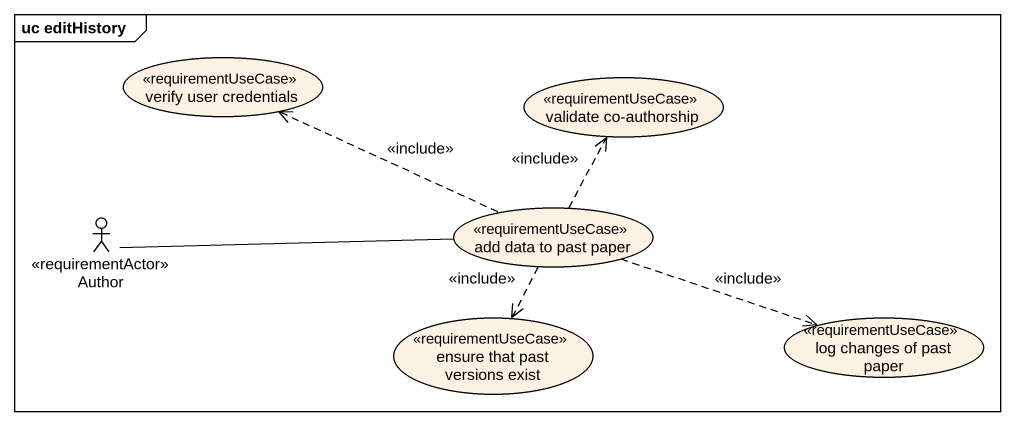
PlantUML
@startuml
mainframe uc editHistory
usecase "verify user credentials" as verify_user_credentials <<requirementUseCase>>
usecase "validate co-authorship" as validate_co_authorship <<requirementUseCase>>
actor Author <<requirementActor>>
usecase "add data to past paper" as add_data_to_past_paper <<requirementUseCase>>
usecase "ensure that past versions exist" as ensure_that_past_versions <<requirementUseCase>>
usecase "log changes of past paper" as log_changes_of_past_paper <<requirementUseCase>>
Author -right- add_data_to_past_paper
add_data_to_past_paper .left.> verify_user_credentials : <<include>>
add_data_to_past_paper .up.> validate_co_authorship : <<include>>
add_data_to_past_paper ..> ensure_that_past_versions : <<include>>
add_data_to_past_paper .right.> log_changes_of_past_paper : <<include>>
@enduml
